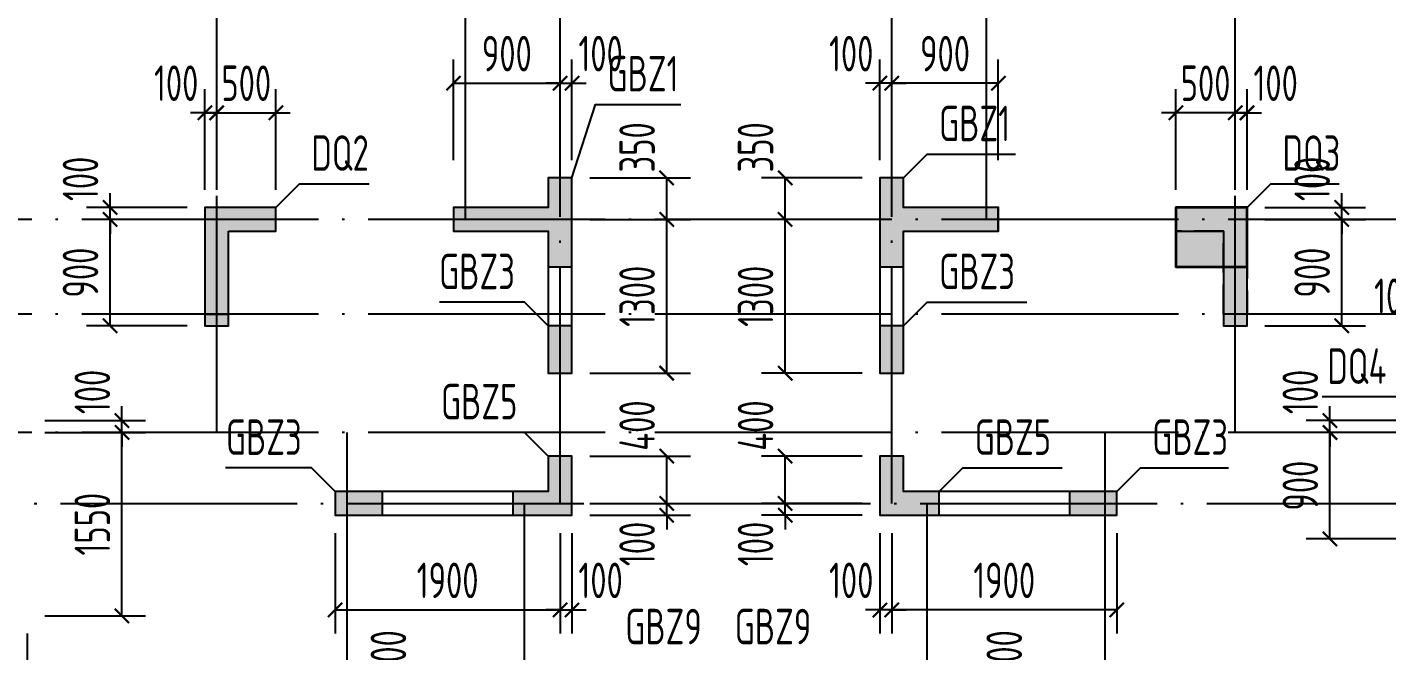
# Model space of a CAD drawing. Extents: x -812054 to 22247, y -644080 to 1003627.
# Drawn here: x -448656 to -437176, y -142926 to -137658 of the extents above; entities that cross this region are included whole.
import ezdxf
from ezdxf.enums import TextEntityAlignment as Align

# ---------------------------------------------------------------- set-up
doc = ezdxf.new("R2010")
doc.units = 0
doc.header["$LTSCALE"] = 1000
doc.linetypes.add('__DASH', pattern=[0.35, 0.25, -0.1])
doc.linetypes.add('DOTE', pattern=[2.42, 2, -0.2, 0.02, -0.2])
doc.layers.get('0').update_dxf_attribs({"linetype": 'CONTINUOUS'})
doc.layers.get('DEFPOINTS').update_dxf_attribs({"linetype": 'CONTINUOUS'})
for name, color, linetype in [('A-DOTE', 10, 'DOTE'), ('COLU_DE_TEXT', 7, 'CONTINUOUS'), ('LABEL', 1, 'CONTINUOUS'), ('S-Q墙实线', 6, 'CONTINUOUS'), ('S-Q墙标注', 3, 'CONTINUOUS'), ('S-X详图填充', 252, 'CONTINUOUS'), ('S-X详图实线', 4, 'CONTINUOUS'), ('S-Z柱实线', 6, 'CONTINUOUS')]:
    doc.layers.add(name, color=color, linetype=linetype)
doc.styles.add('TSSD_REIN', font='tssdeng.shx', dxfattribs={"width": 0.7, "height": 300, "bigfont": 'tssdchn.shx'})
doc.styles.add('结构文字', font='zstxt.shx', dxfattribs={"width": 0.7, "bigfont": 'zshz.shx'})
doc.dimstyles.new('STRUCK', dxfattribs={"dimtxt": 400, "dimasz": 121, "dimexe": 200, "dimexo": 150, "dimgap": 115, "dimtad": 1, "dimdec": 0, "dimdsep": 46, "dimtxsty": '结构文字', "dimblk": 'ARCHTICK', "dimcen": 400, "dimclrd": 3, "dimclre": 3, "dimclrt": 7, "dimadec": 0, "dimazin": 0, "dimtfac": 1, "dimtdec": 0, "dimtix": 1, "dimtmove": 2, "dimatfit": 3, "dimldrblk": '_DIMX', "dimfxl": 1, "dimtolj": 1, "dimtzin": 0, "dimarcsym": 0})

# ---------------------------------------------------------------- blocks, each defined once
blk = doc.blocks.new('20210812.03353967')
at = {"layer": 'A-DOTE'}
for p, q in [((-181370.9, -50552.1), (-181370.9, -43152.1)), ((-178470.9, -51151.8), (-178470.9, -43152.1)), ((-175670.9, -51151.8), (-175670.9, -43152.1)), ((-172770.9, -50552.1), (-172770.9, -43152.1)), ((-179270.9, -48752.1), (-179270.9, -46652.1)), ((-174870.9, -48752.1), (-174870.9, -46652.1)), ((-163570.9, -48752.1), (-216570.9, -48752.1)), ((-163570.9, -49552.1), (-216570.9, -49552.1)), ((-163570.9, -50552.1), (-216570.9, -50552.1)), ((-180270.7, -50552.1), (-180270.9, -60652.1)), ((-173871.1, -50552.1), (-173870.9, -60652.1)), ((-216570.9, -51151.8), (-163570.9, -51151.8)), ((-178770.9, -52752.1), (-178770.9, -51152.1)), ((-175370.9, -52752.1), (-175370.9, -51152.1))]:
    blk.add_line(p, q, dxfattribs=at)
blk = doc.blocks.new('_ArchTick')
at = {"color": 0, "linetype": 'ByBlock', "const_width": 0.15}
blk.add_lwpolyline([(-0.5, -0.5), (0.5, 0.5)], dxfattribs=at)
blk = doc.blocks.new('*D748')
at = {"layer": 'DEFPOINTS', "color": 0, "transparency": 16777216}
for p in [(-437656, -141081), (-436856, -141081), (-436856, -141981)]:
    blk.add_point(p, dxfattribs=at)
at = {"layer": 'S-Q墙标注', "color": 3, "lineweight": -2, "transparency": 16777216}
for p, q in [((-437006, -141081), (-437856, -141081)), ((-437656, -141981), (-437656, -141081)), ((-437006, -141981), (-437856, -141981))]:
    blk.add_line(p, q, dxfattribs=at)
at = {"layer": 'S-Q墙标注', "color": 3, "lineweight": -2, "transparency": 16777216, "xscale": 121, "yscale": 121, "zscale": 121}
for p, rotation in [((-437656, -141081), 90), ((-437656, -141981), 270)]:
    blk.add_blockref('_ArchTick', p, dxfattribs=dict(at, rotation=rotation))
at = {"layer": 'S-Q墙标注', "color": 7, "transparency": 16777216, "insert": (-437906, -141531), "char_height": 300, "attachment_point": 5, "rotation": 90, "style": 'TSSD_REIN'}
blk.add_mtext('\\A1;900', dxfattribs=at)
blk = doc.blocks.new('_DIMX')
blk.add_line((-150, 0), (150, 0))
at = {"const_width": 50}
blk.add_lwpolyline([(-70, -70), (70, 70)], dxfattribs=at)
blk = doc.blocks.new('*D749')
at = {"layer": 'DEFPOINTS', "color": 0, "transparency": 16777216}
for p in [(-437656, -140981), (-436856, -140981), (-436856, -141081)]:
    blk.add_point(p, dxfattribs=at)
at = {"layer": 'S-Q墙标注', "color": 3, "lineweight": -2, "transparency": 16777216}
for p, q in [((-437656, -140981), (-437656, -140860)), ((-437006, -140981), (-437856, -140981)), ((-437006, -141081), (-437856, -141081)), ((-437656, -141081), (-437656, -140981)), ((-437656, -141081), (-437656, -141202))]:
    blk.add_line(p, q, dxfattribs=at)
at = {"layer": 'S-Q墙标注', "color": 3, "lineweight": -2, "transparency": 16777216, "xscale": 121, "yscale": 121, "zscale": 121}
for p, rotation in [((-437656, -140981), 270), ((-437656, -141081), 90)]:
    blk.add_blockref('_ArchTick', p, dxfattribs=dict(at, rotation=rotation))
at = {"layer": 'S-Q墙标注', "color": 7, "transparency": 16777216, "insert": (-437906, -140739), "char_height": 300, "attachment_point": 5, "rotation": 90, "style": 'TSSD_REIN'}
blk.add_mtext('\\A1;100', dxfattribs=at)
blk = doc.blocks.new('*D750')
at = {"layer": 'DEFPOINTS', "color": 0, "transparency": 16777216}
for p in [(-442256, -141681), (-441456, -141681), (-441456, -141781)]:
    blk.add_point(p, dxfattribs=at)
at = {"layer": 'S-Q墙标注', "color": 3, "lineweight": -2, "transparency": 16777216}
for p, q in [((-442256, -141681), (-442256, -141560)), ((-441606, -141681), (-442456, -141681)), ((-441606, -141781), (-442456, -141781)), ((-442256, -141781), (-442256, -141681)), ((-442256, -141781), (-442256, -141902))]:
    blk.add_line(p, q, dxfattribs=at)
at = {"layer": 'S-Q墙标注', "color": 3, "lineweight": -2, "transparency": 16777216, "xscale": 121, "yscale": 121, "zscale": 121}
for p, rotation in [((-442256, -141681), 270), ((-442256, -141781), 90)]:
    blk.add_blockref('_ArchTick', p, dxfattribs=dict(at, rotation=rotation))
at = {"layer": 'S-Q墙标注', "color": 7, "transparency": 16777216, "insert": (-442506, -142023), "char_height": 300, "attachment_point": 5, "rotation": 90, "style": 'TSSD_REIN'}
blk.add_mtext('\\A1;100', dxfattribs=at)
blk = doc.blocks.new('*D751')
at = {"layer": 'DEFPOINTS', "color": 0, "transparency": 16777216}
for p in [(-442256, -141281), (-441456, -141281), (-441456, -141681)]:
    blk.add_point(p, dxfattribs=at)
at = {"layer": 'S-Q墙标注', "color": 3, "lineweight": -2, "transparency": 16777216}
for p, q in [((-441606, -141281), (-442456, -141281)), ((-442256, -141681), (-442256, -141281)), ((-441606, -141681), (-442456, -141681))]:
    blk.add_line(p, q, dxfattribs=at)
at = {"layer": 'S-Q墙标注', "color": 3, "lineweight": -2, "transparency": 16777216, "xscale": 121, "yscale": 121, "zscale": 121}
for p, rotation in [((-442256, -141281), 90), ((-442256, -141681), 270)]:
    blk.add_blockref('_ArchTick', p, dxfattribs=dict(at, rotation=rotation))
at = {"layer": 'S-Q墙标注', "color": 7, "transparency": 16777216, "insert": (-442506, -141023), "char_height": 300, "attachment_point": 5, "rotation": 90, "style": 'TSSD_REIN'}
blk.add_mtext('\\A1;400', dxfattribs=at)
blk = doc.blocks.new('*D752')
at = {"layer": 'DEFPOINTS', "color": 0, "transparency": 16777216}
for p in [(-441356, -141781), (-439456, -141781), (-441356, -142581)]:
    blk.add_point(p, dxfattribs=at)
at = {"layer": 'S-Q墙标注', "color": 3, "lineweight": -2, "transparency": 16777216}
for p, q in [((-441356, -141931), (-441356, -142781)), ((-439456, -141931), (-439456, -142781)), ((-439456, -142581), (-441356, -142581))]:
    blk.add_line(p, q, dxfattribs=at)
at = {"layer": 'S-Q墙标注', "color": 3, "lineweight": -2, "transparency": 16777216, "xscale": 121, "yscale": 121, "zscale": 121, "rotation": 180}
blk.add_blockref('_ArchTick', (-441356, -142581), dxfattribs=at)
at = {"layer": 'S-Q墙标注', "color": 3, "lineweight": -2, "transparency": 16777216, "xscale": 121, "yscale": 121, "zscale": 121}
blk.add_blockref('_ArchTick', (-439456, -142581), dxfattribs=at)
at = {"layer": 'S-Q墙标注', "color": 7, "transparency": 16777216, "insert": (-440406, -142331), "char_height": 300, "attachment_point": 5, "style": 'TSSD_REIN'}
blk.add_mtext('\\A1;1900', dxfattribs=at)
blk = doc.blocks.new('*D753')
at = {"layer": 'DEFPOINTS', "color": 0, "transparency": 16777216}
for p in [(-441456, -141781), (-441356, -141781), (-441456, -142581)]:
    blk.add_point(p, dxfattribs=at)
at = {"layer": 'S-Q墙标注', "color": 3, "lineweight": -2, "transparency": 16777216}
for p, q in [((-441456, -141931), (-441456, -142781)), ((-441356, -141931), (-441356, -142781)), ((-441456, -142581), (-441577, -142581)), ((-441356, -142581), (-441456, -142581)), ((-441356, -142581), (-441235, -142581))]:
    blk.add_line(p, q, dxfattribs=at)
at = {"layer": 'S-Q墙标注', "color": 3, "lineweight": -2, "transparency": 16777216, "xscale": 121, "yscale": 121, "zscale": 121}
blk.add_blockref('_ArchTick', (-441456, -142581), dxfattribs=at)
at = {"layer": 'S-Q墙标注', "color": 3, "lineweight": -2, "transparency": 16777216, "xscale": 121, "yscale": 121, "zscale": 121, "rotation": 180}
blk.add_blockref('_ArchTick', (-441356, -142581), dxfattribs=at)
at = {"layer": 'S-Q墙标注', "color": 7, "transparency": 16777216, "insert": (-441698, -142331), "char_height": 300, "attachment_point": 5, "style": 'TSSD_REIN'}
blk.add_mtext('\\A1;100', dxfattribs=at)
blk = doc.blocks.new('*D754')
at = {"layer": 'DEFPOINTS', "color": 0, "transparency": 16777216}
for p in [(-438356, -139281), (-437556, -139281), (-438356, -140181)]:
    blk.add_point(p, dxfattribs=at)
at = {"layer": 'S-Q墙标注', "color": 3, "lineweight": -2, "transparency": 16777216}
for p, q in [((-438206, -139281), (-437356, -139281)), ((-437556, -140181), (-437556, -139281)), ((-438206, -140181), (-437356, -140181))]:
    blk.add_line(p, q, dxfattribs=at)
at = {"layer": 'S-Q墙标注', "color": 3, "lineweight": -2, "transparency": 16777216, "xscale": 121, "yscale": 121, "zscale": 121}
for p, rotation in [((-437556, -139281), 90), ((-437556, -140181), 270)]:
    blk.add_blockref('_ArchTick', p, dxfattribs=dict(at, rotation=rotation))
at = {"layer": 'S-Q墙标注', "color": 7, "transparency": 16777216, "insert": (-437806, -139731), "char_height": 300, "attachment_point": 5, "rotation": 90, "style": 'TSSD_REIN'}
blk.add_mtext('\\A1;900', dxfattribs=at)
blk = doc.blocks.new('*D755')
at = {"layer": 'DEFPOINTS', "color": 0, "transparency": 16777216}
for p in [(-438356, -139181), (-437556, -139181), (-438356, -139281)]:
    blk.add_point(p, dxfattribs=at)
at = {"layer": 'S-Q墙标注', "color": 3, "lineweight": -2, "transparency": 16777216}
for p, q in [((-437556, -139181), (-437556, -139060)), ((-438206, -139181), (-437356, -139181)), ((-437556, -139281), (-437556, -139181)), ((-438206, -139281), (-437356, -139281)), ((-437556, -139281), (-437556, -139402))]:
    blk.add_line(p, q, dxfattribs=at)
at = {"layer": 'S-Q墙标注', "color": 3, "lineweight": -2, "transparency": 16777216, "xscale": 121, "yscale": 121, "zscale": 121}
for p, rotation in [((-437556, -139181), 270), ((-437556, -139281), 90)]:
    blk.add_blockref('_ArchTick', p, dxfattribs=dict(at, rotation=rotation))
at = {"layer": 'S-Q墙标注', "color": 7, "transparency": 16777216, "insert": (-437806, -138939), "char_height": 300, "attachment_point": 5, "rotation": 90, "style": 'TSSD_REIN'}
blk.add_mtext('\\A1;100', dxfattribs=at)
blk = doc.blocks.new('*D756')
at = {"layer": 'DEFPOINTS', "color": 0, "transparency": 16777216}
for p in [(-438456, -138381), (-438456, -139181), (-438356, -139181)]:
    blk.add_point(p, dxfattribs=at)
at = {"layer": 'S-Q墙标注', "color": 3, "lineweight": -2, "transparency": 16777216}
for p, q in [((-438456, -139031), (-438456, -138181)), ((-438356, -139031), (-438356, -138181)), ((-438456, -138381), (-438577, -138381)), ((-438356, -138381), (-438456, -138381)), ((-438356, -138381), (-438235, -138381))]:
    blk.add_line(p, q, dxfattribs=at)
at = {"layer": 'S-Q墙标注', "color": 3, "lineweight": -2, "transparency": 16777216, "xscale": 121, "yscale": 121, "zscale": 121}
blk.add_blockref('_ArchTick', (-438456, -138381), dxfattribs=at)
at = {"layer": 'S-Q墙标注', "color": 3, "lineweight": -2, "transparency": 16777216, "xscale": 121, "yscale": 121, "zscale": 121, "rotation": 180}
blk.add_blockref('_ArchTick', (-438356, -138381), dxfattribs=at)
at = {"layer": 'S-Q墙标注', "color": 7, "transparency": 16777216, "insert": (-438114, -138131), "char_height": 300, "attachment_point": 5, "style": 'TSSD_REIN'}
blk.add_mtext('\\A1;100', dxfattribs=at)
blk = doc.blocks.new('*D757')
at = {"layer": 'DEFPOINTS', "color": 0, "transparency": 16777216}
for p in [(-438956, -138381), (-438956, -139181), (-438456, -139181)]:
    blk.add_point(p, dxfattribs=at)
at = {"layer": 'S-Q墙标注', "color": 3, "lineweight": -2, "transparency": 16777216}
for p, q in [((-438956, -139031), (-438956, -138181)), ((-438456, -139031), (-438456, -138181)), ((-438956, -138381), (-439077, -138381)), ((-438456, -138381), (-438956, -138381)), ((-438456, -138381), (-438335, -138381))]:
    blk.add_line(p, q, dxfattribs=at)
at = {"layer": 'S-Q墙标注', "color": 3, "lineweight": -2, "transparency": 16777216, "xscale": 121, "yscale": 121, "zscale": 121}
blk.add_blockref('_ArchTick', (-438956, -138381), dxfattribs=at)
at = {"layer": 'S-Q墙标注', "color": 3, "lineweight": -2, "transparency": 16777216, "xscale": 121, "yscale": 121, "zscale": 121, "rotation": 180}
blk.add_blockref('_ArchTick', (-438456, -138381), dxfattribs=at)
at = {"layer": 'S-Q墙标注', "color": 7, "transparency": 16777216, "insert": (-438706, -138131), "char_height": 300, "attachment_point": 5, "style": 'TSSD_REIN'}
blk.add_mtext('\\A1;500', dxfattribs=at)
blk = doc.blocks.new('*D760')
at = {"layer": 'DEFPOINTS', "color": 0, "transparency": 16777216}
for p in [(-440956, -143181), (-440156, -143181), (-440956, -143281)]:
    blk.add_point(p, dxfattribs=at)
at = {"layer": 'S-Q墙标注', "color": 3, "lineweight": -2, "transparency": 16777216}
for p, q in [((-440156, -143181), (-440156, -143060)), ((-440806, -143181), (-439956, -143181)), ((-440156, -143281), (-440156, -143181)), ((-440806, -143281), (-439956, -143281)), ((-440156, -143281), (-440156, -143402))]:
    blk.add_line(p, q, dxfattribs=at)
at = {"layer": 'S-Q墙标注', "color": 3, "lineweight": -2, "transparency": 16777216, "xscale": 121, "yscale": 121, "zscale": 121}
for p, rotation in [((-440156, -143181), 270), ((-440156, -143281), 90)]:
    blk.add_blockref('_ArchTick', p, dxfattribs=dict(at, rotation=rotation))
at = {"layer": 'S-Q墙标注', "color": 7, "transparency": 16777216, "insert": (-440406, -142939), "char_height": 300, "attachment_point": 5, "rotation": 90, "style": 'TSSD_REIN'}
blk.add_mtext('\\A1;100', dxfattribs=at)
blk = doc.blocks.new('*D779')
at = {"layer": 'DEFPOINTS', "color": 0, "transparency": 16777216}
for p in [(-448656, -141081), (-447856, -141081), (-448656, -142631)]:
    blk.add_point(p, dxfattribs=at)
at = {"layer": 'S-Q墙标注', "color": 3, "lineweight": -2, "transparency": 16777216}
for p, q in [((-448506, -141081), (-447656, -141081)), ((-447856, -142631), (-447856, -141081)), ((-448506, -142631), (-447656, -142631))]:
    blk.add_line(p, q, dxfattribs=at)
at = {"layer": 'S-Q墙标注', "color": 3, "lineweight": -2, "transparency": 16777216, "xscale": 121, "yscale": 121, "zscale": 121}
for p, rotation in [((-447856, -141081), 90), ((-447856, -142631), 270)]:
    blk.add_blockref('_ArchTick', p, dxfattribs=dict(at, rotation=rotation))
at = {"layer": 'S-Q墙标注', "color": 7, "transparency": 16777216, "insert": (-448106, -141856), "char_height": 300, "attachment_point": 5, "rotation": 90, "style": 'TSSD_REIN'}
blk.add_mtext('\\A1;1550', dxfattribs=at)
blk = doc.blocks.new('*D780')
at = {"layer": 'DEFPOINTS', "color": 0, "transparency": 16777216}
for p in [(-448656, -140981), (-448656, -141081), (-447856, -140981)]:
    blk.add_point(p, dxfattribs=at)
at = {"layer": 'S-Q墙标注', "color": 3, "lineweight": -2, "transparency": 16777216}
for p, q in [((-447856, -140981), (-447856, -140860)), ((-448506, -140981), (-447656, -140981)), ((-448506, -141081), (-447656, -141081)), ((-447856, -141081), (-447856, -140981)), ((-447856, -141081), (-447856, -141202))]:
    blk.add_line(p, q, dxfattribs=at)
at = {"layer": 'S-Q墙标注', "color": 3, "lineweight": -2, "transparency": 16777216, "xscale": 121, "yscale": 121, "zscale": 121}
for p, rotation in [((-447856, -140981), 270), ((-447856, -141081), 90)]:
    blk.add_blockref('_ArchTick', p, dxfattribs=dict(at, rotation=rotation))
at = {"layer": 'S-Q墙标注', "color": 7, "transparency": 16777216, "insert": (-448106, -140739), "char_height": 300, "attachment_point": 5, "rotation": 90, "style": 'TSSD_REIN'}
blk.add_mtext('\\A1;100', dxfattribs=at)
blk = doc.blocks.new('*D782')
at = {"layer": 'DEFPOINTS', "color": 0, "transparency": 16777216}
for p in [(-448756, -142631), (-448656, -142631), (-448656, -143431)]:
    blk.add_point(p, dxfattribs=at)
at = {"layer": 'S-Q墙标注', "color": 3, "lineweight": -2, "transparency": 16777216}
for p, q in [((-448756, -142781), (-448756, -143631)), ((-448656, -142781), (-448656, -143631)), ((-448756, -143431), (-448877, -143431)), ((-448756, -143431), (-448656, -143431)), ((-448656, -143431), (-448535, -143431))]:
    blk.add_line(p, q, dxfattribs=at)
at = {"layer": 'S-Q墙标注', "color": 3, "lineweight": -2, "transparency": 16777216, "xscale": 121, "yscale": 121, "zscale": 121}
blk.add_blockref('_ArchTick', (-448756, -143431), dxfattribs=at)
at = {"layer": 'S-Q墙标注', "color": 3, "lineweight": -2, "transparency": 16777216, "xscale": 121, "yscale": 121, "zscale": 121, "rotation": 180}
blk.add_blockref('_ArchTick', (-448656, -143431), dxfattribs=at)
at = {"layer": 'S-Q墙标注', "color": 7, "transparency": 16777216, "insert": (-448414, -143181), "char_height": 300, "attachment_point": 5, "style": 'TSSD_REIN'}
blk.add_mtext('\\A1;100', dxfattribs=at)
blk = doc.blocks.new('*D783')
at = {"layer": 'DEFPOINTS', "color": 0, "transparency": 16777216}
for p in [(-444056, -141681), (-444056, -141781), (-443256, -141681)]:
    blk.add_point(p, dxfattribs=at)
at = {"layer": 'S-Q墙标注', "color": 3, "lineweight": -2, "transparency": 16777216}
for p, q in [((-443256, -141681), (-443256, -141560)), ((-443906, -141681), (-443056, -141681)), ((-443906, -141781), (-443056, -141781)), ((-443256, -141781), (-443256, -141681)), ((-443256, -141781), (-443256, -141902))]:
    blk.add_line(p, q, dxfattribs=at)
at = {"layer": 'S-Q墙标注', "color": 3, "lineweight": -2, "transparency": 16777216, "xscale": 121, "yscale": 121, "zscale": 121}
for p, rotation in [((-443256, -141681), 270), ((-443256, -141781), 90)]:
    blk.add_blockref('_ArchTick', p, dxfattribs=dict(at, rotation=rotation))
at = {"layer": 'S-Q墙标注', "color": 7, "transparency": 16777216, "insert": (-443506, -142023), "char_height": 300, "attachment_point": 5, "rotation": 90, "style": 'TSSD_REIN'}
blk.add_mtext('\\A1;100', dxfattribs=at)
blk = doc.blocks.new('*D784')
at = {"layer": 'DEFPOINTS', "color": 0, "transparency": 16777216}
for p in [(-444056, -141281), (-443256, -141281), (-444056, -141681)]:
    blk.add_point(p, dxfattribs=at)
at = {"layer": 'S-Q墙标注', "color": 3, "lineweight": -2, "transparency": 16777216}
for p, q in [((-443906, -141281), (-443056, -141281)), ((-443256, -141681), (-443256, -141281)), ((-443906, -141681), (-443056, -141681))]:
    blk.add_line(p, q, dxfattribs=at)
at = {"layer": 'S-Q墙标注', "color": 3, "lineweight": -2, "transparency": 16777216, "xscale": 121, "yscale": 121, "zscale": 121}
for p, rotation in [((-443256, -141281), 90), ((-443256, -141681), 270)]:
    blk.add_blockref('_ArchTick', p, dxfattribs=dict(at, rotation=rotation))
at = {"layer": 'S-Q墙标注', "color": 7, "transparency": 16777216, "insert": (-443506, -141023), "char_height": 300, "attachment_point": 5, "rotation": 90, "style": 'TSSD_REIN'}
blk.add_mtext('\\A1;400', dxfattribs=at)
blk = doc.blocks.new('*D785')
at = {"layer": 'DEFPOINTS', "color": 0, "transparency": 16777216}
for p in [(-446056, -141781), (-444156, -141781), (-444156, -142581)]:
    blk.add_point(p, dxfattribs=at)
at = {"layer": 'S-Q墙标注', "color": 3, "lineweight": -2, "transparency": 16777216}
for p, q in [((-446056, -141931), (-446056, -142781)), ((-444156, -141931), (-444156, -142781)), ((-446056, -142581), (-444156, -142581))]:
    blk.add_line(p, q, dxfattribs=at)
at = {"layer": 'S-Q墙标注', "color": 3, "lineweight": -2, "transparency": 16777216, "xscale": 121, "yscale": 121, "zscale": 121, "rotation": 180}
blk.add_blockref('_ArchTick', (-446056, -142581), dxfattribs=at)
at = {"layer": 'S-Q墙标注', "color": 3, "lineweight": -2, "transparency": 16777216, "xscale": 121, "yscale": 121, "zscale": 121}
blk.add_blockref('_ArchTick', (-444156, -142581), dxfattribs=at)
at = {"layer": 'S-Q墙标注', "color": 7, "transparency": 16777216, "insert": (-445106, -142331), "char_height": 300, "attachment_point": 5, "style": 'TSSD_REIN'}
blk.add_mtext('\\A1;1900', dxfattribs=at)
blk = doc.blocks.new('*D786')
at = {"layer": 'DEFPOINTS', "color": 0, "transparency": 16777216}
for p in [(-444156, -141781), (-444056, -141781), (-444056, -142581)]:
    blk.add_point(p, dxfattribs=at)
at = {"layer": 'S-Q墙标注', "color": 3, "lineweight": -2, "transparency": 16777216}
for p, q in [((-444156, -141931), (-444156, -142781)), ((-444056, -141931), (-444056, -142781)), ((-444156, -142581), (-444277, -142581)), ((-444156, -142581), (-444056, -142581)), ((-444056, -142581), (-443935, -142581))]:
    blk.add_line(p, q, dxfattribs=at)
at = {"layer": 'S-Q墙标注', "color": 3, "lineweight": -2, "transparency": 16777216, "xscale": 121, "yscale": 121, "zscale": 121}
blk.add_blockref('_ArchTick', (-444156, -142581), dxfattribs=at)
at = {"layer": 'S-Q墙标注', "color": 3, "lineweight": -2, "transparency": 16777216, "xscale": 121, "yscale": 121, "zscale": 121, "rotation": 180}
blk.add_blockref('_ArchTick', (-444056, -142581), dxfattribs=at)
at = {"layer": 'S-Q墙标注', "color": 7, "transparency": 16777216, "insert": (-443814, -142331), "char_height": 300, "attachment_point": 5, "style": 'TSSD_REIN'}
blk.add_mtext('\\A1;100', dxfattribs=at)
blk = doc.blocks.new('*D787')
at = {"layer": 'DEFPOINTS', "color": 0, "transparency": 16777216}
for p in [(-447956, -139281), (-447156, -139281), (-447156, -140181)]:
    blk.add_point(p, dxfattribs=at)
at = {"layer": 'S-Q墙标注', "color": 3, "lineweight": -2, "transparency": 16777216}
for p, q in [((-447306, -139281), (-448156, -139281)), ((-447956, -140181), (-447956, -139281)), ((-447306, -140181), (-448156, -140181))]:
    blk.add_line(p, q, dxfattribs=at)
at = {"layer": 'S-Q墙标注', "color": 3, "lineweight": -2, "transparency": 16777216, "xscale": 121, "yscale": 121, "zscale": 121}
for p, rotation in [((-447956, -139281), 90), ((-447956, -140181), 270)]:
    blk.add_blockref('_ArchTick', p, dxfattribs=dict(at, rotation=rotation))
at = {"layer": 'S-Q墙标注', "color": 7, "transparency": 16777216, "insert": (-448206, -139731), "char_height": 300, "attachment_point": 5, "rotation": 90, "style": 'TSSD_REIN'}
blk.add_mtext('\\A1;900', dxfattribs=at)
blk = doc.blocks.new('*D788')
at = {"layer": 'DEFPOINTS', "color": 0, "transparency": 16777216}
for p in [(-447956, -139181), (-447156, -139181), (-447156, -139281)]:
    blk.add_point(p, dxfattribs=at)
at = {"layer": 'S-Q墙标注', "color": 3, "lineweight": -2, "transparency": 16777216}
for p, q in [((-447956, -139181), (-447956, -139060)), ((-447306, -139181), (-448156, -139181)), ((-447956, -139281), (-447956, -139181)), ((-447306, -139281), (-448156, -139281)), ((-447956, -139281), (-447956, -139402))]:
    blk.add_line(p, q, dxfattribs=at)
at = {"layer": 'S-Q墙标注', "color": 3, "lineweight": -2, "transparency": 16777216, "xscale": 121, "yscale": 121, "zscale": 121}
for p, rotation in [((-447956, -139181), 270), ((-447956, -139281), 90)]:
    blk.add_blockref('_ArchTick', p, dxfattribs=dict(at, rotation=rotation))
at = {"layer": 'S-Q墙标注', "color": 7, "transparency": 16777216, "insert": (-448206, -138939), "char_height": 300, "attachment_point": 5, "rotation": 90, "style": 'TSSD_REIN'}
blk.add_mtext('\\A1;100', dxfattribs=at)
blk = doc.blocks.new('*D789')
at = {"layer": 'DEFPOINTS', "color": 0, "transparency": 16777216}
for p in [(-447056, -138381), (-447156, -139181), (-447056, -139181)]:
    blk.add_point(p, dxfattribs=at)
at = {"layer": 'S-Q墙标注', "color": 3, "lineweight": -2, "transparency": 16777216}
for p, q in [((-447156, -139031), (-447156, -138181)), ((-447056, -139031), (-447056, -138181)), ((-447156, -138381), (-447277, -138381)), ((-447156, -138381), (-447056, -138381)), ((-447056, -138381), (-446935, -138381))]:
    blk.add_line(p, q, dxfattribs=at)
at = {"layer": 'S-Q墙标注', "color": 3, "lineweight": -2, "transparency": 16777216, "xscale": 121, "yscale": 121, "zscale": 121}
blk.add_blockref('_ArchTick', (-447156, -138381), dxfattribs=at)
at = {"layer": 'S-Q墙标注', "color": 3, "lineweight": -2, "transparency": 16777216, "xscale": 121, "yscale": 121, "zscale": 121, "rotation": 180}
blk.add_blockref('_ArchTick', (-447056, -138381), dxfattribs=at)
at = {"layer": 'S-Q墙标注', "color": 7, "transparency": 16777216, "insert": (-447398, -138131), "char_height": 300, "attachment_point": 5, "style": 'TSSD_REIN'}
blk.add_mtext('\\A1;100', dxfattribs=at)
blk = doc.blocks.new('*D790')
at = {"layer": 'DEFPOINTS', "color": 0, "transparency": 16777216}
for p in [(-446556, -138381), (-447056, -139181), (-446556, -139181)]:
    blk.add_point(p, dxfattribs=at)
at = {"layer": 'S-Q墙标注', "color": 3, "lineweight": -2, "transparency": 16777216}
for p, q in [((-447056, -139031), (-447056, -138181)), ((-446556, -139031), (-446556, -138181)), ((-447056, -138381), (-447177, -138381)), ((-447056, -138381), (-446556, -138381)), ((-446556, -138381), (-446435, -138381))]:
    blk.add_line(p, q, dxfattribs=at)
at = {"layer": 'S-Q墙标注', "color": 3, "lineweight": -2, "transparency": 16777216, "xscale": 121, "yscale": 121, "zscale": 121}
blk.add_blockref('_ArchTick', (-447056, -138381), dxfattribs=at)
at = {"layer": 'S-Q墙标注', "color": 3, "lineweight": -2, "transparency": 16777216, "xscale": 121, "yscale": 121, "zscale": 121, "rotation": 180}
blk.add_blockref('_ArchTick', (-446556, -138381), dxfattribs=at)
at = {"layer": 'S-Q墙标注', "color": 7, "transparency": 16777216, "insert": (-446806, -138131), "char_height": 300, "attachment_point": 5, "style": 'TSSD_REIN'}
blk.add_mtext('\\A1;500', dxfattribs=at)
blk = doc.blocks.new('*D793')
at = {"layer": 'DEFPOINTS', "color": 0, "transparency": 16777216}
for p in [(-445356, -143181), (-444556, -143181), (-444556, -143281)]:
    blk.add_point(p, dxfattribs=at)
at = {"layer": 'S-Q墙标注', "color": 3, "lineweight": -2, "transparency": 16777216}
for p, q in [((-445356, -143181), (-445356, -143060)), ((-444706, -143181), (-445556, -143181)), ((-445356, -143281), (-445356, -143181)), ((-444706, -143281), (-445556, -143281)), ((-445356, -143281), (-445356, -143402))]:
    blk.add_line(p, q, dxfattribs=at)
at = {"layer": 'S-Q墙标注', "color": 3, "lineweight": -2, "transparency": 16777216, "xscale": 121, "yscale": 121, "zscale": 121}
for p, rotation in [((-445356, -143181), 270), ((-445356, -143281), 90)]:
    blk.add_blockref('_ArchTick', p, dxfattribs=dict(at, rotation=rotation))
at = {"layer": 'S-Q墙标注', "color": 7, "transparency": 16777216, "insert": (-445606, -142939), "char_height": 300, "attachment_point": 5, "rotation": 90, "style": 'TSSD_REIN'}
blk.add_mtext('\\A1;100', dxfattribs=at)
blk = doc.blocks.new('*D813')
at = {"layer": 'DEFPOINTS', "color": 0, "transparency": 16777216}
for p in [(-444056, -139281), (-443256, -139281), (-444056, -140581)]:
    blk.add_point(p, dxfattribs=at)
at = {"layer": 'S-Q墙标注', "color": 3, "lineweight": -2, "transparency": 16777216}
for p, q in [((-443906, -139281), (-443056, -139281)), ((-443256, -140581), (-443256, -139281)), ((-443906, -140581), (-443056, -140581))]:
    blk.add_line(p, q, dxfattribs=at)
at = {"layer": 'S-Q墙标注', "color": 3, "lineweight": -2, "transparency": 16777216, "xscale": 121, "yscale": 121, "zscale": 121}
for p, rotation in [((-443256, -139281), 90), ((-443256, -140581), 270)]:
    blk.add_blockref('_ArchTick', p, dxfattribs=dict(at, rotation=rotation))
at = {"layer": 'S-Q墙标注', "color": 7, "transparency": 16777216, "insert": (-443506, -139931), "char_height": 300, "attachment_point": 5, "rotation": 90, "style": 'TSSD_REIN'}
blk.add_mtext('\\A1;1300', dxfattribs=at)
blk = doc.blocks.new('*D814')
at = {"layer": 'DEFPOINTS', "color": 0, "transparency": 16777216}
for p in [(-444056, -138931), (-443256, -138931), (-444056, -139281)]:
    blk.add_point(p, dxfattribs=at)
at = {"layer": 'S-Q墙标注', "color": 3, "lineweight": -2, "transparency": 16777216}
for p, q in [((-443906, -138931), (-443056, -138931)), ((-443256, -139281), (-443256, -138931)), ((-443906, -139281), (-443056, -139281))]:
    blk.add_line(p, q, dxfattribs=at)
at = {"layer": 'S-Q墙标注', "color": 3, "lineweight": -2, "transparency": 16777216, "xscale": 121, "yscale": 121, "zscale": 121}
for p, rotation in [((-443256, -138931), 90), ((-443256, -139281), 270)]:
    blk.add_blockref('_ArchTick', p, dxfattribs=dict(at, rotation=rotation))
at = {"layer": 'S-Q墙标注', "color": 7, "transparency": 16777216, "insert": (-443506, -138673), "char_height": 300, "attachment_point": 5, "rotation": 90, "style": 'TSSD_REIN'}
blk.add_mtext('\\A1;350', dxfattribs=at)
blk = doc.blocks.new('*D815')
at = {"layer": 'DEFPOINTS', "color": 0, "transparency": 16777216}
for p in [(-444156, -138131), (-445056, -138931), (-444156, -138931)]:
    blk.add_point(p, dxfattribs=at)
at = {"layer": 'S-Q墙标注', "color": 3, "lineweight": -2, "transparency": 16777216}
for p, q in [((-445056, -138781), (-445056, -137931)), ((-444156, -138781), (-444156, -137931)), ((-445056, -138131), (-444156, -138131))]:
    blk.add_line(p, q, dxfattribs=at)
at = {"layer": 'S-Q墙标注', "color": 3, "lineweight": -2, "transparency": 16777216, "xscale": 121, "yscale": 121, "zscale": 121, "rotation": 180}
blk.add_blockref('_ArchTick', (-445056, -138131), dxfattribs=at)
at = {"layer": 'S-Q墙标注', "color": 3, "lineweight": -2, "transparency": 16777216, "xscale": 121, "yscale": 121, "zscale": 121}
blk.add_blockref('_ArchTick', (-444156, -138131), dxfattribs=at)
at = {"layer": 'S-Q墙标注', "color": 7, "transparency": 16777216, "insert": (-444606, -137881), "char_height": 300, "attachment_point": 5, "style": 'TSSD_REIN'}
blk.add_mtext('\\A1;900', dxfattribs=at)
blk = doc.blocks.new('*D816')
at = {"layer": 'DEFPOINTS', "color": 0, "transparency": 16777216}
for p in [(-444056, -138131), (-444156, -138931), (-444056, -138931)]:
    blk.add_point(p, dxfattribs=at)
at = {"layer": 'S-Q墙标注', "color": 3, "lineweight": -2, "transparency": 16777216}
for p, q in [((-444156, -138781), (-444156, -137931)), ((-444056, -138781), (-444056, -137931)), ((-444156, -138131), (-444277, -138131)), ((-444156, -138131), (-444056, -138131)), ((-444056, -138131), (-443935, -138131))]:
    blk.add_line(p, q, dxfattribs=at)
at = {"layer": 'S-Q墙标注', "color": 3, "lineweight": -2, "transparency": 16777216, "xscale": 121, "yscale": 121, "zscale": 121}
blk.add_blockref('_ArchTick', (-444156, -138131), dxfattribs=at)
at = {"layer": 'S-Q墙标注', "color": 3, "lineweight": -2, "transparency": 16777216, "xscale": 121, "yscale": 121, "zscale": 121, "rotation": 180}
blk.add_blockref('_ArchTick', (-444056, -138131), dxfattribs=at)
at = {"layer": 'S-Q墙标注', "color": 7, "transparency": 16777216, "insert": (-443814, -137881), "char_height": 300, "attachment_point": 5, "style": 'TSSD_REIN'}
blk.add_mtext('\\A1;100', dxfattribs=at)
blk = doc.blocks.new('*D817')
at = {"layer": 'DEFPOINTS', "color": 0, "transparency": 16777216}
for p in [(-442256, -139281), (-441456, -139281), (-441456, -140581)]:
    blk.add_point(p, dxfattribs=at)
at = {"layer": 'S-Q墙标注', "color": 3, "lineweight": -2, "transparency": 16777216}
for p, q in [((-441606, -139281), (-442456, -139281)), ((-442256, -140581), (-442256, -139281)), ((-441606, -140581), (-442456, -140581))]:
    blk.add_line(p, q, dxfattribs=at)
at = {"layer": 'S-Q墙标注', "color": 3, "lineweight": -2, "transparency": 16777216, "xscale": 121, "yscale": 121, "zscale": 121}
for p, rotation in [((-442256, -139281), 90), ((-442256, -140581), 270)]:
    blk.add_blockref('_ArchTick', p, dxfattribs=dict(at, rotation=rotation))
at = {"layer": 'S-Q墙标注', "color": 7, "transparency": 16777216, "insert": (-442506, -139931), "char_height": 300, "attachment_point": 5, "rotation": 90, "style": 'TSSD_REIN'}
blk.add_mtext('\\A1;1300', dxfattribs=at)
blk = doc.blocks.new('*D818')
at = {"layer": 'DEFPOINTS', "color": 0, "transparency": 16777216}
for p in [(-442256, -138931), (-441456, -138931), (-441456, -139281)]:
    blk.add_point(p, dxfattribs=at)
at = {"layer": 'S-Q墙标注', "color": 3, "lineweight": -2, "transparency": 16777216}
for p, q in [((-441606, -138931), (-442456, -138931)), ((-442256, -139281), (-442256, -138931)), ((-441606, -139281), (-442456, -139281))]:
    blk.add_line(p, q, dxfattribs=at)
at = {"layer": 'S-Q墙标注', "color": 3, "lineweight": -2, "transparency": 16777216, "xscale": 121, "yscale": 121, "zscale": 121}
for p, rotation in [((-442256, -138931), 90), ((-442256, -139281), 270)]:
    blk.add_blockref('_ArchTick', p, dxfattribs=dict(at, rotation=rotation))
at = {"layer": 'S-Q墙标注', "color": 7, "transparency": 16777216, "insert": (-442506, -138673), "char_height": 300, "attachment_point": 5, "rotation": 90, "style": 'TSSD_REIN'}
blk.add_mtext('\\A1;350', dxfattribs=at)
blk = doc.blocks.new('*D819')
at = {"layer": 'DEFPOINTS', "color": 0, "transparency": 16777216}
for p in [(-441356, -138131), (-441356, -138931), (-440456, -138931)]:
    blk.add_point(p, dxfattribs=at)
at = {"layer": 'S-Q墙标注', "color": 3, "lineweight": -2, "transparency": 16777216}
for p, q in [((-441356, -138781), (-441356, -137931)), ((-440456, -138781), (-440456, -137931)), ((-440456, -138131), (-441356, -138131))]:
    blk.add_line(p, q, dxfattribs=at)
at = {"layer": 'S-Q墙标注', "color": 3, "lineweight": -2, "transparency": 16777216, "xscale": 121, "yscale": 121, "zscale": 121, "rotation": 180}
blk.add_blockref('_ArchTick', (-441356, -138131), dxfattribs=at)
at = {"layer": 'S-Q墙标注', "color": 3, "lineweight": -2, "transparency": 16777216, "xscale": 121, "yscale": 121, "zscale": 121}
blk.add_blockref('_ArchTick', (-440456, -138131), dxfattribs=at)
at = {"layer": 'S-Q墙标注', "color": 7, "transparency": 16777216, "insert": (-440906, -137881), "char_height": 300, "attachment_point": 5, "style": 'TSSD_REIN'}
blk.add_mtext('\\A1;900', dxfattribs=at)
blk = doc.blocks.new('*D820')
at = {"layer": 'DEFPOINTS', "color": 0, "transparency": 16777216}
for p in [(-441456, -138131), (-441456, -138931), (-441356, -138931)]:
    blk.add_point(p, dxfattribs=at)
at = {"layer": 'S-Q墙标注', "color": 3, "lineweight": -2, "transparency": 16777216}
for p, q in [((-441456, -138781), (-441456, -137931)), ((-441356, -138781), (-441356, -137931)), ((-441456, -138131), (-441577, -138131)), ((-441356, -138131), (-441456, -138131)), ((-441356, -138131), (-441235, -138131))]:
    blk.add_line(p, q, dxfattribs=at)
at = {"layer": 'S-Q墙标注', "color": 3, "lineweight": -2, "transparency": 16777216, "xscale": 121, "yscale": 121, "zscale": 121}
blk.add_blockref('_ArchTick', (-441456, -138131), dxfattribs=at)
at = {"layer": 'S-Q墙标注', "color": 3, "lineweight": -2, "transparency": 16777216, "xscale": 121, "yscale": 121, "zscale": 121, "rotation": 180}
blk.add_blockref('_ArchTick', (-441356, -138131), dxfattribs=at)
at = {"layer": 'S-Q墙标注', "color": 7, "transparency": 16777216, "insert": (-441698, -137881), "char_height": 300, "attachment_point": 5, "style": 'TSSD_REIN'}
blk.add_mtext('\\A1;100', dxfattribs=at)
blk = doc.blocks.new('*D823')
at = {"layer": 'DEFPOINTS', "color": 0, "transparency": 16777216}
for p in [(-436855, -140181), (-436855, -140981), (-436755, -140981)]:
    blk.add_point(p, dxfattribs=at)
at = {"layer": 'S-Q墙标注', "color": 3, "lineweight": -2, "transparency": 16777216}
for p, q in [((-436855, -140831), (-436855, -139981)), ((-436755, -140831), (-436755, -139981)), ((-436855, -140181), (-436976, -140181)), ((-436755, -140181), (-436855, -140181)), ((-436755, -140181), (-436634, -140181))]:
    blk.add_line(p, q, dxfattribs=at)
at = {"layer": 'S-Q墙标注', "color": 3, "lineweight": -2, "transparency": 16777216, "xscale": 121, "yscale": 121, "zscale": 121}
blk.add_blockref('_ArchTick', (-436855, -140181), dxfattribs=at)
at = {"layer": 'S-Q墙标注', "color": 3, "lineweight": -2, "transparency": 16777216, "xscale": 121, "yscale": 121, "zscale": 121, "rotation": 180}
blk.add_blockref('_ArchTick', (-436755, -140181), dxfattribs=at)
at = {"layer": 'S-Q墙标注', "color": 7, "transparency": 16777216, "insert": (-437096, -139931), "char_height": 300, "attachment_point": 5, "style": 'TSSD_REIN'}
blk.add_mtext('\\A1;100', dxfattribs=at)

msp = doc.modelspace()

# ---------------------------------------------------------------- hatches: boundary and pattern name
at = {"layer": 'S-X详图填充'}
h = msp.add_hatch(color=256, dxfattribs=at)
h.dxf.hatch_style = 1
h.paths.add_polyline_path([(-444255.99, -139680.93), (-444055.99, -139680.93), (-444055.99, -138930.93), (-444255.99, -138930.93), (-444255.99, -139180.93), (-445056.12, -139180.93), (-445056.12, -139380.93), (-444255.99, -139380.93)])
h = msp.add_hatch(color=256, dxfattribs=at)
h.dxf.hatch_style = 1
h.paths.add_polyline_path([(-441456.13, -139681.01), (-441255.82, -139680.9), (-441256.04, -139380.9), (-440455.93, -139380.9), (-440455.93, -139180.9), (-441256.1, -139180.9), (-441256.24, -138930.93), (-441456.24, -138931.04)])
h = msp.add_hatch(color=256, dxfattribs=at)
h.dxf.hatch_style = 1
h.paths.add_polyline_path([(-446956.04, -139381.04), (-446556.13, -139381.04), (-446556.13, -139181.04), (-447156.04, -139181.04), (-447156.04, -140181.04), (-446956.04, -140181.04)])
h = msp.add_hatch(color=256, dxfattribs=at)
h.dxf.hatch_style = 1
h.paths.add_polyline_path([(-438556.04, -139681.04), (-438556.04, -140181.04), (-438356.04, -140181.04), (-438356.04, -139181.04), (-438955.95, -139181.04), (-438955.95, -139681.04)])
h = msp.add_hatch(color=256, dxfattribs=at)
h.dxf.hatch_style = 1
h.paths.add_polyline_path([(-444056.02, -140181.04), (-444256.04, -140181.04), (-444256.04, -140581.04), (-444056.04, -140581.04)])
h = msp.add_hatch(color=256, dxfattribs=at)
h.dxf.hatch_style = 1
h.paths.add_polyline_path([(-441255.54, -140181.04), (-441456.08, -140181.16), (-441456.04, -140581.04), (-441256.04, -140581.04)])
h = msp.add_hatch(color=256, dxfattribs=at)
h.dxf.hatch_style = 1
h.paths.add_polyline_path([(-444556.04, -141580.77), (-444556.04, -141780.77), (-444056.04, -141780.77), (-444056.04, -141280.77), (-444256.04, -141280.77), (-444256.04, -141580.77)])
h = msp.add_hatch(color=256, dxfattribs=at)
h.dxf.hatch_style = 1
h.paths.add_polyline_path([(-440956.04, -141780.77), (-440956.04, -141580.77), (-441256.04, -141580.77), (-441256.04, -141280.77), (-441456.04, -141280.77), (-441456.04, -141780.77)])
h = msp.add_hatch(color=256, dxfattribs=at)
h.dxf.hatch_style = 1
h.paths.add_polyline_path([(-445656.04, -141780.77), (-445656.04, -141580.77), (-446056.04, -141580.77), (-446056.04, -141780.77)])
h = msp.add_hatch(color=256, dxfattribs=at)
h.dxf.hatch_style = 1
h.paths.add_polyline_path([(-439856.04, -141580.77), (-439856.04, -141780.77), (-439456.04, -141780.77), (-439456.04, -141580.77)])

# ---------------------------------------------------------------- linework, layer by layer
at = {"layer": 'LABEL'}
for points in [[(-444055.99, -138930.93), (-443855.99, -138310.58), (-443136.97, -138310.58)], [(-441255.96, -138930.93), (-441055.96, -138730.93), (-440309.6, -138730.93)], [(-446556.13, -139181.04), (-446356.13, -138981.04), (-445769.53, -138981.04)], [(-438356.04, -139181.04), (-438156.04, -138981.04), (-437576.97, -138981.04)], [(-444256.04, -140181.04), (-444456.04, -139981.04), (-445175.07, -139981.04)], [(-441255.54, -140181.04), (-441055.54, -139981.04), (-440215.54, -139981.04)], [(-436856.05, -140981.04), (-437056.05, -140781.04), (-437721.81, -140781.04)], [(-444256.04, -141280.77), (-444456.04, -141080.77), (-445135.97, -141080.77)], [(-446056.04, -141580.77), (-446256.04, -141380.77), (-446980.17, -141380.77)], [(-440956.04, -141580.77), (-440756.04, -141380.77), (-439916.04, -141380.77)], [(-439456.04, -141580.77), (-439256.04, -141380.77), (-438513.49, -141380.77)]]:
    msp.add_lwpolyline(points, dxfattribs=at)
at = {"layer": 'S-Q墙实线', "linetype": '__DASH'}
for points in [[(-445056.17, -139381.04), (-444256.04, -139381.04), (-444256.04, -140581.04), (-444056.04, -140581.04), (-444056.04, -138931.04), (-444256.04, -138930.97), (-444256.01, -139181.04), (-445056.17, -139181.04)], [(-441256.04, -139381.04), (-440456.13, -139381.04), (-440456.13, -139181.04), (-441256.1, -139181.04), (-441256.04, -138930.93), (-441456.04, -138931.04), (-441456.04, -140581.04), (-441256.04, -140581.04)], [(-446956.04, -139381.04), (-446556.13, -139381.04), (-446556.13, -139181.04), (-447156.04, -139181.04), (-447156.04, -140081.04), (-446956.04, -140081.04)], [(-438556.04, -139381.04), (-438955.95, -139381.04), (-438955.95, -139181.04), (-438356.04, -139181.04), (-438356.04, -140081.04), (-438556.04, -140081.04)], [(-446056.04, -141780.77), (-444056.04, -141780.77), (-444056.04, -141280.77), (-444256.04, -141280.77), (-444256.04, -141580.77), (-446056.04, -141580.77)], [(-441256.04, -141580.77), (-441256.04, -141280.77), (-441456.04, -141280.77), (-441456.04, -141780.77), (-439456.04, -141780.77), (-439456.04, -141580.77)]]:
    msp.add_lwpolyline(points, close=True, dxfattribs=at)
at = {"layer": 'S-Q墙实线'}
msp.add_lwpolyline([(-444056.04, -139281.04), (-444056.04, -138931.04), (-444256.04, -138931.04), (-444256.04, -139181.04), (-445056.17, -139181.04), (-445056.17, -139381.04), (-444256.04, -139381.04), (-444256.04, -140581.04), (-444056.04, -140581.04), (-444056.04, -139281.04)], dxfattribs=at)
for points in [[(-441456.04, -139281.04), (-441456.04, -140581.04), (-441256.04, -140581.04), (-441256.04, -139381.04), (-440456.44, -139381.04), (-440456.44, -139181.04), (-441256.04, -139181.04), (-441256.04, -138931.04), (-441456.04, -138931.04)], [(-446956.04, -139381.04), (-446556.13, -139381.04), (-446556.13, -139181.04), (-447156.04, -139181.04), (-447156.04, -140181.04), (-446956.04, -140181.04)], [(-438356.04, -139181.04), (-438955.96, -139181.04), (-438955.96, -139381.04), (-438556.04, -139381.04), (-438556.04, -140181.04), (-438356.04, -140181.04)], [(-446056.04, -141780.77), (-444456.11, -141780.77), (-444056.04, -141780.77), (-444056.04, -141280.77), (-444256.04, -141280.77), (-444256.04, -141580.77), (-444456.11, -141580.77), (-446056.04, -141580.77)], [(-441256.04, -141580.77), (-441256.04, -141280.77), (-441456.04, -141280.77), (-441456.04, -141780.77), (-441056.17, -141780.77), (-439456.04, -141780.77), (-439456.04, -141580.77), (-441056.17, -141580.77)]]:
    msp.add_lwpolyline(points, close=True, dxfattribs=at)
at = {"layer": 'S-X详图实线'}
for points in [[(-444255.99, -139680.93), (-444055.99, -139680.93), (-444055.99, -138930.93), (-444255.99, -138930.93), (-444255.99, -139180.93), (-445056.12, -139180.93), (-445056.12, -139380.93), (-444255.99, -139380.93), (-444255.99, -139680.93)], [(-441456.13, -139681.01), (-441255.82, -139680.9), (-441256.04, -139380.9), (-440455.93, -139380.9), (-440455.93, -139180.9), (-441256.1, -139180.9), (-441256.18, -138930.93), (-441456.18, -138931.04), (-441456.13, -139681.01)], [(-446956.04, -139381.04), (-446556.13, -139381.04), (-446556.13, -139181.04), (-447156.04, -139181.04), (-447156.04, -140181.04), (-446956.04, -140181.04), (-446956.04, -139381.04)], [(-438556.04, -139681.04), (-438556.04, -140181.04), (-438356.04, -140181.04), (-438356.04, -139181.04), (-438955.95, -139181.04), (-438955.95, -139681.04), (-438556.04, -139681.04)], [(-444056.02, -140181.04), (-444256.04, -140181.04), (-444256.04, -140581.04), (-444056.04, -140581.04), (-444056.02, -140181.04)], [(-441255.54, -140181.04), (-441456.08, -140181.16), (-441456.04, -140581.04), (-441256.04, -140581.04), (-441255.54, -140181.04)], [(-444556.04, -141580.77), (-444556.04, -141780.77), (-444056.04, -141780.77), (-444056.04, -141280.77), (-444256.04, -141280.77), (-444256.04, -141580.77), (-444556.04, -141580.77)], [(-440956.04, -141780.77), (-440956.04, -141580.77), (-441256.04, -141580.77), (-441256.04, -141280.77), (-441456.04, -141280.77), (-441456.04, -141780.77), (-440956.04, -141780.77)], [(-445656.04, -141780.77), (-445656.04, -141580.77), (-446056.04, -141580.77), (-446056.04, -141780.77), (-445656.04, -141780.77)], [(-439856.04, -141580.77), (-439856.04, -141780.77), (-439456.04, -141780.77), (-439456.04, -141580.77), (-439856.04, -141580.77)]]:
    msp.add_lwpolyline(points, close=True, dxfattribs=at)
at = {"layer": 'S-Z柱实线', "lineweight": 35}
msp.add_lwpolyline([(-438356.04, -139181.04), (-438956.04, -139181.04), (-438956.04, -139681.04), (-438356.04, -139681.04)], close=True, dxfattribs=at)

# ---------------------------------------------------------------- block references
at = {"layer": 'A-DOTE'}
msp.add_blockref('20210812.03353967', (-265685.13, -90528.95), dxfattribs=at)

# ---------------------------------------------------------------- texts
at = {"layer": 'COLU_DE_TEXT', "style": 'TSSD_REIN', "width": 0.7}
for s, p in [('GBZ1', (-443755.99, -138290.58)), ('GBZ1', (-440955.96, -138710.93)), ('DQ2', (-446256.13, -138961.04)), ('DQ3', (-438056.04, -138961.04)), ('GBZ3', (-445177.97, -139961.04)), ('GBZ3', (-440955.54, -139961.04)), ('DQ4', (-437677.27, -140761.04)), ('GBZ5', (-445161.81, -141060.77)), ('GBZ3', (-446977.96, -141360.77)), ('GBZ5', (-440656.04, -141360.77)), ('GBZ3', (-439156.04, -141360.77)), ('GBZ9', (-443606.04, -142961.04)), ('GBZ9', (-442681.43, -142961.04))]:
    msp.add_text(s, height=300, dxfattribs=at).set_placement(p, align=Align.BOTTOM_LEFT)

# ---------------------------------------------------------------- dimensions: what is measured, and where the dimension line sits
at = {"layer": 'S-Q墙标注'}
for base, p1, p2, picture, middle in [((-444156.05, -138131.04), (-445056.17, -138931.04), (-444156.05, -138931.04), '*D815', (-444606.11, -137881.04)), ((-446556.13, -138381.04), (-447056.04, -139181.04), (-446556.13, -139181.04), '*D790', (-446806.09, -138131.04)), ((-444156.04, -142580.77), (-446056.04, -141780.77), (-444156.04, -141780.77), '*D785', (-445106.04, -142330.77))]:
    dim = msp.add_linear_dim(base=base, p1=p1, p2=p2, dimstyle='STRUCK', override={"dimtxt": 300, "dimgap": 100, "dimtxsty": 'TSSD_REIN'}, dxfattribs=at)
    dim.commit()
    dim.dimension.update_dxf_attribs({"geometry": picture, "text_midpoint": middle})
for base, p1, p2, picture, middle in [((-444056.04, -138131.04), (-444156.05, -138931.04), (-444056.04, -138931.04), '*D816', (-443814.12, -137881.04)), ((-447056.04, -138381.04), (-447156.04, -139181.04), (-447056.04, -139181.04), '*D789', (-447397.97, -138131.04)), ((-444056.04, -142580.77), (-444156.04, -141780.77), (-444056.04, -141780.77), '*D786', (-443814.12, -142330.77)), ((-448656.03, -143431.04), (-448756.04, -142631.04), (-448656.03, -142631.04), '*D782', (-448414.11, -143181.04))]:
    dim = msp.add_linear_dim(base=base, p1=p1, p2=p2, dimstyle='STRUCK', override={"dimtxt": 300, "dimgap": 100, "dimtxsty": 'TSSD_REIN'}, dxfattribs=at)
    dim.commit()
    dim.dimension.update_dxf_attribs({"geometry": picture, "text_midpoint": middle, "dimtype": 160})
for base, p1, p2, angle, picture, middle in [((-441456.04, -138131.04), (-441356.03, -138931.04), (-441456.04, -138931.04), 180, '*D820', (-441697.97, -137881.04)), ((-438456.04, -138381.04), (-438356.04, -139181.04), (-438456.04, -139181.04), 180, '*D756', (-438114.12, -138131.04)), ((-443256.04, -138931.04), (-444056.04, -139281.04), (-444056.04, -138931.04), 90, '*D814', (-443506.04, -138672.97)), ((-442256.04, -138931.04), (-441456.04, -139281.04), (-441456.04, -138931.04), 90, '*D818', (-442506.04, -138672.97)), ((-447956.04, -139181.04), (-447156.04, -139281.04), (-447156.04, -139181.04), 90, '*D788', (-448206.04, -138939.12)), ((-437556.04, -139181.04), (-438356.04, -139281.04), (-438356.04, -139181.04), 90, '*D755', (-437806.04, -138939.12)), ((-436854.55, -140181.04), (-436754.54, -140981.04), (-436854.55, -140981.04), 180, '*D823', (-437096.47, -139931.04)), ((-447856.03, -140981.04), (-448656.03, -141081.04), (-448656.03, -140981.04), 90, '*D780', (-448106.03, -140739.12)), ((-437656.05, -140981.04), (-436856.05, -141081.04), (-436856.05, -140981.04), 90, '*D749', (-437906.05, -140739.12)), ((-443256.04, -141280.77), (-444056.04, -141680.77), (-444056.04, -141280.77), 90, '*D784', (-443506.04, -141022.7)), ((-442256.04, -141280.77), (-441456.04, -141680.77), (-441456.04, -141280.77), 90, '*D751', (-442506.04, -141022.7)), ((-443256.04, -141680.77), (-444056.04, -141780.77), (-444056.04, -141680.77), 90, '*D783', (-443506.04, -142022.7)), ((-442256.04, -141680.77), (-441456.04, -141780.77), (-441456.04, -141680.77), 90, '*D750', (-442506.04, -142022.7)), ((-441456.04, -142580.77), (-441356.04, -141780.77), (-441456.04, -141780.77), 180, '*D753', (-441697.96, -142330.77)), ((-445356.11, -143181.04), (-444556.11, -143281.04), (-444556.11, -143181.04), 90, '*D793', (-445606.11, -142939.12)), ((-440155.98, -143181.04), (-440955.98, -143281.04), (-440955.98, -143181.04), 90, '*D760', (-440405.98, -142939.12))]:
    dim = msp.add_linear_dim(base=base, p1=p1, p2=p2, angle=angle, dimstyle='STRUCK', override={"dimtxt": 300, "dimgap": 100, "dimtxsty": 'TSSD_REIN'}, dxfattribs=at)
    dim.commit()
    dim.dimension.update_dxf_attribs({"geometry": picture, "text_midpoint": middle, "dimtype": 160})
for base, p1, p2, angle, picture, middle in [((-441356.03, -138131.04), (-440455.92, -138931.04), (-441356.03, -138931.04), 180, '*D819', (-440905.98, -137881.04)), ((-438955.96, -138381.04), (-438456.04, -139181.04), (-438955.96, -139181.04), 180, '*D757', (-438706, -138131.04)), ((-447956.04, -139281.04), (-447156.04, -140181.04), (-447156.04, -139281.04), 90, '*D787', (-448206.04, -139731.04)), ((-443256.04, -139281.04), (-444056.04, -140581.04), (-444056.04, -139281.04), 90, '*D813', (-443506.04, -139931.04)), ((-442256.04, -139281.04), (-441456.04, -140581.04), (-441456.04, -139281.04), 90, '*D817', (-442506.04, -139931.04)), ((-437556.04, -139281.04), (-438356.04, -140181.04), (-438356.04, -139281.04), 90, '*D754', (-437806.04, -139731.04)), ((-447856.03, -141081.04), (-448656.03, -142631.04), (-448656.03, -141081.04), 90, '*D779', (-448106.03, -141856.04)), ((-437656.05, -141081.04), (-436856.05, -141981.04), (-436856.05, -141081.04), 90, '*D748', (-437906.05, -141531.04)), ((-441356.04, -142580.77), (-439456.04, -141780.77), (-441356.04, -141780.77), 180, '*D752', (-440406.04, -142330.77))]:
    dim = msp.add_linear_dim(base=base, p1=p1, p2=p2, angle=angle, dimstyle='STRUCK', override={"dimtxt": 300, "dimgap": 100, "dimtxsty": 'TSSD_REIN'}, dxfattribs=at)
    dim.commit()
    dim.dimension.update_dxf_attribs({"geometry": picture, "text_midpoint": middle})

doc.saveas('drawing.dxf')
